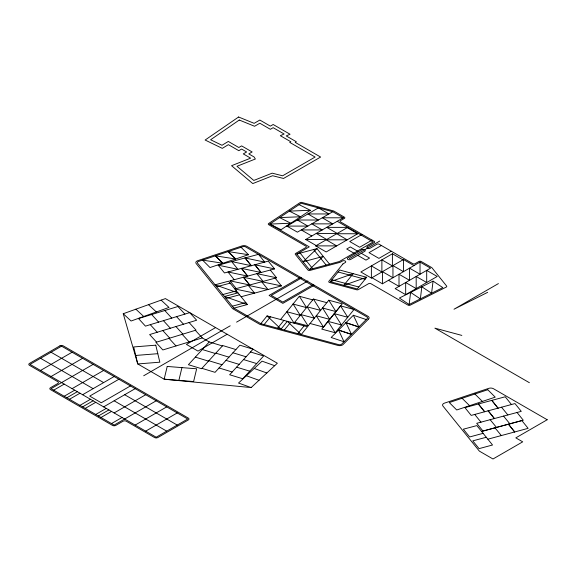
<?xml version="1.0" encoding="UTF-8"?>
<svg xmlns="http://www.w3.org/2000/svg" width="576" height="576" viewBox="0 0 576 576"><rect width="100%" height="100%" fill="white"/><g stroke="black" fill="none" stroke-linecap="round" stroke-linejoin="round"><path stroke-width="0.86" d="M409.147 304.51L410.609 292.399L420.365 298.879L421.834 286.769L431.59 293.242L433.058 281.131L442.807 287.611L409.147 304.51L399.391 298.03L433.058 281.131M178.884 380.369L181.937 367.618M267.084 315.893L281.016 329.112L287.294 321.329L301.226 334.555L307.512 326.772L267.084 315.893L260.798 323.669L338.695 344.642A2.333 1.346 0 0 0 341.705 344.095L367.258 318.542A2.333 1.346 0 0 0 366.883 316.915L245.621 246.91A2.333 1.346 0 0 0 242.806 246.694L198.554 261.446A2.333 1.346 0 0 0 197.604 263.182L233.928 308.153L247.399 304.524L228.55 281.189L215.071 284.81L237.974 292.853L224.503 296.482L247.399 304.524M280.562 319.514L299.347 296.258L312.818 299.887M277.61 328.198L283.896 320.414M326.887 302.681L313.409 299.052L294.034 323.143L286.841 311.738L300.319 315.367M330.293 281.7L339.718 270.029L366.667 277.286L357.242 288.958L330.293 281.7L353.196 273.658L343.771 285.329L366.667 277.286M297.821 333.634L304.106 325.858M294.624 322.308L308.102 325.937L328.788 300.218L342.266 303.847L323.482 327.103L310.003 323.474M340.546 305.863L321.761 329.119L335.239 332.748L354.024 309.492L340.546 305.863L347.738 317.268L334.267 313.646M264.132 324.569L270.49 316.807M284.35 330.012L290.7 322.25M222.386 345.946L209.239 341.935L188.402 364.709L201.55 368.719L222.754 345.55L235.901 349.56M353.369 315.259L331.15 337.486L344.023 341.777L338.58 330.048L351.461 334.339L345.974 322.654L358.855 326.945L353.369 315.259L366.25 319.55M329.558 264.161L316.987 248.602L303.062 261.828L323.273 256.385L309.341 269.604L296.777 254.045L309.254 246.838L269.834 224.078L301.183 203.263L332.784 211.723L343.296 217.793L305.705 239.501L316.217 245.57M251.15 387.569L277.344 363.233L165.406 298.598L123.242 313.726L137.75 363.953L164.16 379.195L251.15 387.569L238.522 383.04L262.066 361.166L274.694 365.695M310.327 210.276L281.059 229.709L269.834 224.078L290.815 223.236L279.59 217.598L300.571 216.756L289.346 211.126L310.327 210.276L299.102 204.646M286.877 226.087L318.42 207.878L328.932 213.948L307.901 213.948L318.42 220.018L297.389 220.018L307.901 226.087L286.877 226.087L297.389 232.157L332.784 211.723M40.55 370.447L72.086 352.238M51.062 376.524L82.606 358.308M93.118 364.378L51.062 388.663L114.142 425.081L156.197 400.802M53.69 390.175L64.202 384.106M347.206 227.678L357.725 233.748L326.182 251.957L315.662 245.887L347.76 227.362L326.729 227.362L337.241 233.431L316.217 233.431L326.729 239.501L305.705 239.501M72.086 388.663L103.63 370.447M64.202 396.252L74.714 390.175M66.83 397.764L77.342 391.694M69.458 399.283L79.978 393.214M82.606 394.733L114.142 376.524M362.124 234.382L349.74 241.531L359.647 247.255L372.031 240.106M118.879 379.253L89.705 396.101L101.261 402.775L130.435 385.927M300.478 277.301L269.1 295.416L282.859 303.365L314.237 285.25M79.978 405.353L90.49 399.283M215.597 327.578L186.422 344.419L197.978 351.094L227.153 334.253M301.572 277.942L271.303 295.416L282.859 302.09L313.135 284.616M82.606 406.872L93.118 400.802M85.234 408.391L95.746 402.322M143.69 375.768L230.22 325.807M236.57 322.142L307.908 280.958M349.294 258.631L379.728 241.063M381.391 245.506L369.007 252.655L378.914 258.379L391.298 251.23M103.63 406.872L135.173 388.663M95.746 414.461L106.258 408.391M98.374 415.98L108.886 409.91M101.002 417.492L111.514 411.422M114.142 412.942L145.685 394.733M402.912 259.841L392.4 253.771L360.857 271.98L371.376 278.05L403.466 259.524L413.978 265.594M111.514 423.562L122.033 417.492M135.173 425.081L166.716 406.872M371.923 277.733L382.435 283.802L420.034 262.094L430.546 268.164L395.15 288.598L405.67 294.674L437.206 276.458L426.694 270.389L426.694 282.528L416.182 276.458L416.182 288.598L405.67 282.528L405.67 294.674M145.685 431.15L177.228 412.942M498.413 283.586L454.003 309.226L487.67 292.327M241.056 247.277L248.494 254.707L209.995 267.538L202.565 260.107L222.876 263.246L215.438 255.816M209.239 341.935L202.284 337.918L162.85 349.956L155.902 342.36L196.027 330.12L189.079 322.531M236.275 288.626L229.997 280.843L274.55 268.898L268.265 261.122L224.482 272.959L218.196 265.176L258.487 254.333L264.766 262.109L245.009 257.962L251.294 265.738M296.777 254.045L316.987 248.602M270.281 270L276.566 277.783L234.835 288.965L254.592 293.119L248.242 285.358L267.998 289.512L261.648 281.75L281.405 285.898L275.119 278.122M309.341 269.604L339.314 261.54L373.133 242.006L337.241 221.292M222.912 294.516L236.39 290.887M241.121 296.748L281.405 285.898M232.337 306.187L245.815 302.558M481.558 431.41L521.849 420.566L528.127 428.342L487.843 439.193M483.113 433.339L469.642 436.961L463.356 429.185L476.863 425.599L492.538 445.003L479.066 448.632L472.781 440.856L486.288 437.27M216.626 286.74L230.141 283.154M226.058 298.411L239.566 294.818M135.713 355.45L157.81 353.686M343.296 217.793L322.272 217.793L332.784 223.862L311.76 223.862L322.272 229.932L301.241 229.932L311.76 236.002M357.725 233.748L336.694 233.748L347.206 239.818L326.182 239.818L336.694 245.887L315.662 245.887M248.494 254.707L228.182 251.568L235.62 258.998M274.55 268.898L254.786 264.751L261.072 272.527M218.196 265.176L237.96 269.33L231.602 261.569L251.366 265.723L245.081 257.94M276.566 277.783L256.802 273.629L263.16 281.39L243.403 277.236L249.682 285.019M229.997 280.843L249.754 284.998L243.468 277.222M331.848 279.778L345.355 283.363M345.319 283.406L358.834 286.992M338.134 271.994L365.083 279.252M461.844 335.412L434.894 328.154L529.387 382.709M322.502 307.994L336.017 311.587M320.63 310.421L307.123 306.835L314.352 318.197M293.062 304.042L306.569 307.627M328.01 321.379L341.525 324.972M314.381 318.161L300.874 314.575L308.102 325.937M250.502 351.979L263.642 355.99L242.806 378.763L229.658 374.753L253.044 349.2L239.897 345.19L215.057 372.334L201.91 368.323M232.949 352.778L246.096 356.789M243.554 359.575L256.702 363.586M215.806 353.138L228.953 357.149M202.298 349.524L215.438 353.534M226.008 360.367L239.155 364.378M236.606 367.164L249.754 371.174M208.858 360.727L222.005 364.738M195.35 357.12L208.498 361.13M219.06 367.956L232.207 371.974M345.938 322.697L358.812 326.988M338.544 330.091L351.418 334.382M254.218 368.46L266.846 372.989M246.37 375.746L258.998 380.275M358.546 251.705L350.287 246.938L346.709 249.005L354.967 253.771M361.296 253.289L369.554 258.062L365.976 260.122L357.725 255.355M388.49 280.303L399.01 286.373L399.01 274.234L409.522 280.303L409.522 268.164L420.034 274.234L420.034 262.094M51.062 352.238L103.63 382.594M124.661 394.733L177.228 425.081M40.55 358.308L93.118 388.663M114.142 400.802L166.716 431.15M161.136 300.132L168.984 307.426L131.09 321.019L123.242 313.726M148.507 304.661L156.355 311.954M135.878 309.197L143.719 316.483M474.905 394.013L482.407 401.422M462.096 398.282L469.598 405.691M228.247 251.546L235.685 258.977L215.374 255.838L222.811 263.268M184.889 314.1L177.941 306.511L138.499 318.542L145.447 326.131L189.706 312.631L196.654 320.22L149.645 334.562L156.586 342.151M195.343 330.329L202.284 337.918M176.558 316.642L183.506 324.23M164.794 310.522L171.742 318.11M175.932 326.542L182.88 334.13M182.196 334.339L189.137 341.935M163.411 320.652L170.359 328.241M151.646 314.532L158.594 322.121M162.792 330.552L169.733 338.141M169.049 338.35L175.997 345.946M150.264 324.662L157.212 332.251M511.495 404.561L505.21 396.778L464.926 407.621L471.204 415.404L514.987 403.567L521.273 411.35L476.719 423.295L483.005 431.071L523.289 420.228L517.003 412.445M501.516 407.196L507.866 414.958M503.532 416.074L509.882 423.835M514.728 431.957L508.442 424.174L514.656 431.971M488.182 410.782L494.46 418.565M488.11 410.803L494.388 418.586M478.397 403.992L484.682 411.775L478.332 404.014M490.126 419.681L496.483 427.442M494.964 427.802L501.322 435.564M474.703 414.41L480.989 422.194M313.582 249.516L326.153 265.082M254.858 264.73L261.144 272.513L241.38 268.358L247.666 276.142M241.452 268.337L247.738 276.12L227.974 271.966L234.259 279.749M306.461 260.906L312.674 268.711M300.182 253.13L306.396 260.928M328.788 300.218L335.981 311.623M334.296 313.603L341.489 325.008M322.538 307.958L329.731 319.363L316.253 315.734L323.482 327.103M328.046 321.343L335.239 332.748M313.409 299.052L320.602 310.464M299.347 296.258L306.54 307.663M293.098 303.998L300.283 315.403M403.466 259.524L403.466 271.663L392.954 265.594L392.954 277.733L382.435 271.663L382.435 283.802M392.4 253.771L392.4 265.91L381.888 259.841L381.888 271.98L371.376 265.91L371.376 278.05M233.755 307.937A2.333 1.346 0 0 0 234.216 308.326L260.51 323.503A2.333 1.346 0 0 0 261.173 323.77M167.206 366.444L164.16 379.195L193.615 381.542L196.661 368.791L167.206 366.444M342.857 264.017L328.882 281.318A1.555 0.9 0 0 0 329.63 282.514L356.587 289.771A1.555 0.9 0 0 0 358.344 289.591L368.626 283.658A1.555 0.9 0 0 1 370.829 283.658L408.046 305.143A1.555 0.9 0 0 0 410.17 305.186L446.22 287.093A1.555 0.9 0 0 0 446.616 286.034L431.964 267.79A1.555 0.9 0 0 0 431.647 267.53L421.135 261.461A1.555 0.9 0 0 0 418.932 261.461L415.08 263.686A1.555 0.9 0 0 1 412.877 263.686L379.188 244.231A1.555 0.9 0 0 0 376.985 244.231L370.195 248.155A1.944 1.123 0 0 1 367.438 248.155A1.944 1.123 0 0 1 367.438 246.571L374.234 242.647A1.555 0.9 0 0 0 374.234 241.373L340.546 221.926A1.555 0.9 0 0 1 340.546 220.651L344.398 218.426A1.555 0.9 0 0 0 344.398 217.159L333.886 211.09A1.555 0.9 0 0 0 333.439 210.91L301.838 202.45A1.555 0.9 0 0 0 300.002 202.673L268.661 223.488A1.555 0.9 0 0 0 268.74 224.719L305.957 246.204A1.555 0.9 0 0 1 305.957 247.471L295.675 253.411A1.555 0.9 0 0 0 295.366 254.426L307.93 269.986A1.555 0.9 0 0 0 310.003 270.418L339.97 262.354A1.555 0.9 0 0 0 340.416 262.174L342.41 261.014A1.944 1.123 0 0 1 345.168 261.014A1.944 1.123 0 0 1 345.168 262.606L343.166 263.765A1.555 0.9 0 0 0 342.857 264.017M368.604 318.996L343.058 344.542A3.895 2.246 0 0 1 338.04 345.456L260.518 324.583A3.895 2.246 0 0 1 259.409 324.137L233.114 308.959A3.895 2.246 0 0 1 232.344 308.318L196.193 263.563A3.895 2.246 0 0 1 197.77 260.662L242.028 245.916A3.895 2.246 0 0 1 246.722 246.269L367.985 316.282A3.895 2.246 0 0 1 368.604 318.996M238.594 117.007L205.121 140.04L222.3 148.363L228.377 144.662L238.817 150.689L241.625 149.069L246.636 151.963L243.274 153.9L250.646 158.155L231.559 165.701L252.778 183.571L272.606 175.73L283.514 178.466L320.616 157.046L295.236 142.394L296.338 141.761L286.222 135.922L290.038 134.244L273.168 124.502L270.36 126.122L259.841 120.053L254.153 123.336L238.594 117.007M239.278 120.031L210.607 139.759L221.998 145.282L228.305 141.444L238.817 147.514L241.625 145.894L252.137 151.963L248.782 153.9L254.038 156.931L255.37 159.005L236.974 166.284L253.786 180.446L272.182 173.167L282.636 175.795L315.108 157.046L289.735 142.394L290.837 141.761L280.325 135.691L284.134 134.014L273.168 127.678L270.36 129.298L259.841 123.228L254.585 126.266L239.278 120.031M59.926 345.852L29.484 363.427A2.333 1.346 0 0 0 29.484 365.335L57.722 381.636A2.333 1.346 0 0 1 57.722 383.544L50.508 387.706A2.333 1.346 0 0 0 50.508 389.614L112.493 425.398A2.333 1.346 0 0 0 115.798 425.398L123.005 421.236A2.333 1.346 0 0 1 126.31 421.236L154.548 437.537A2.333 1.346 0 0 0 157.853 437.537L188.294 419.969A2.333 1.346 0 0 0 188.294 418.061L63.223 345.852A2.333 1.346 0 0 0 59.926 345.852M61.574 346.169L30.031 364.378L156.197 437.22L187.74 419.011L61.574 346.169M361.937 249.746L347.918 257.839A1.944 1.123 0 0 0 347.918 259.43A1.944 1.123 0 0 0 350.669 259.43L364.687 251.338A1.944 1.123 0 0 0 364.687 249.746A1.944 1.123 0 0 0 361.937 249.746M547.2 419.746L515.822 437.861L522.706 441.835L492.991 458.993L479.844 451.404A3.895 2.246 0 0 1 479.066 450.763L442.915 406.008A3.895 2.246 0 0 1 444.499 403.114L488.75 388.361A3.895 2.246 0 0 1 493.452 388.714L547.2 419.746M487.786 389.722L449.287 402.552L456.725 409.982L495.216 397.152L487.786 389.722M155.779 345.182L133.682 346.946L137.75 363.953L159.84 362.189L155.779 345.182M498.089 408.168L491.803 400.385L498.017 408.182"/></g></svg>
